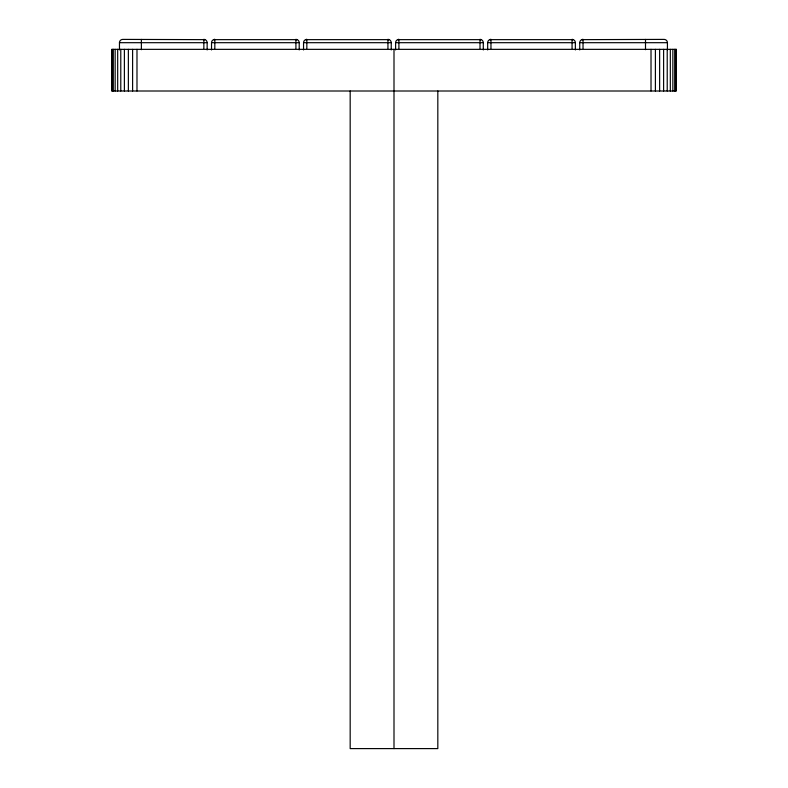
<?xml version="1.0" encoding="UTF-8"?>
<svg xmlns="http://www.w3.org/2000/svg" width="788" height="788" viewBox="0 0 788 788"><rect width="100%" height="100%" fill="white"/><g stroke="black" fill="none" stroke-linecap="round" stroke-linejoin="round"><path stroke-width="1.18" d="M213.922 39.646L296.81 39.646M305.951 39.646L388.829 39.646M398.009 39.646L480.897 39.646M490.077 39.646L572.965 39.646M582.145 39.646L664.136 39.4A3.29 3.29 0 0 1 667.426 42.69L667.426 49.94M213.647 39.646L214.819 39.4L214.819 48.531M305.675 39.646L306.837 39.4L306.837 48.531M397.743 39.646L398.905 39.4L398.905 48.531M489.801 39.646L490.963 39.4L490.963 48.531M581.869 39.646L583.031 39.4L583.031 48.531M204.742 39.646L122.751 39.4A3.29 3.29 0 0 0 119.461 42.69L119.461 49.94M119.461 42.69L207.145 42.69L207.145 49.94M211.529 49.94L211.529 42.69L299.204 42.69L299.204 49.94M303.547 49.94L303.547 42.69L391.232 42.69L391.232 49.94M395.615 49.94L395.615 42.69L483.29 42.69L483.29 49.94M487.683 49.94L487.683 42.69L575.358 42.69L575.358 49.94M579.741 49.94L579.741 42.69L667.426 42.69M572.068 48.531L572.068 39.4L572.551 39.646M480.01 48.531L480.01 39.4L480.493 39.646M387.942 48.531L387.942 39.4L388.425 39.646M295.914 48.531L295.914 39.4L296.396 39.646M203.856 48.531L203.856 39.4L204.338 39.646M675.838 49.349L675.838 91.004M674.695 49.349L674.695 91.004M672.844 49.349L672.844 91.004M670.322 49.349L670.322 91.004M667.219 49.349L667.219 91.004M663.614 49.349L663.614 91.004M659.635 49.349L659.635 91.004M655.389 49.349L655.389 91.004M651.016 49.349L651.016 91.004M645.5 39.4L645.5 49.703M437.823 91.004L437.823 748.6L350.177 748.6L350.177 91.004M394 49.349L394 748.6M141.377 39.4L141.377 49.703M136.984 49.349L136.984 91.004M132.611 49.349L132.611 91.004M128.365 49.349L128.365 91.004M124.386 49.349L124.386 91.004M120.781 49.349L120.781 91.004M117.678 49.349L117.678 91.004M115.156 49.349L115.156 91.004M113.305 49.349L113.305 91.004M112.162 49.349L112.162 91.004M211.529 42.69A3.29 3.29 0 0 1 214.819 39.4M295.914 39.4A3.29 3.29 0 0 1 299.204 42.69M303.547 42.69A3.29 3.29 0 0 1 306.837 39.4M387.942 39.4A3.29 3.29 0 0 1 391.232 42.69M395.615 42.69A3.29 3.29 0 0 1 398.905 39.4M480.01 39.4A3.29 3.29 0 0 1 483.29 42.69M579.741 42.69A3.29 3.29 0 0 1 583.031 39.4M487.683 42.69A3.29 3.29 0 0 1 490.963 39.4M572.068 39.4A3.29 3.29 0 0 1 575.358 42.69M203.856 39.4A3.29 3.29 0 0 1 207.145 42.69M676.222 49.349L111.778 49.349L111.778 91.004L676.222 91.004L676.222 49.349"/></g></svg>
